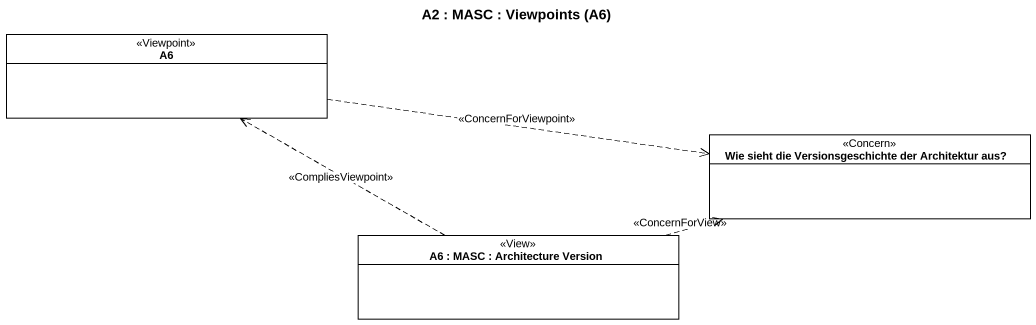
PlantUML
@startuml
title A2 : MASC : Viewpoints (A6)
hide circle
hide empty members
class A6 <<Viewpoint>>
class "Wie sieht die Versionsgeschichte der Architektur aus?" as Wie_sieht_die <<Concern>>
class "A6 : MASC : Architecture Version" as A6_MASC_Architecture_Version <<View>>
A6 .right.> Wie_sieht_die : <<ConcernForViewpoint>>
A6_MASC_Architecture_Version .left.> A6 : <<CompliesViewpoint>>
A6_MASC_Architecture_Version .right.> Wie_sieht_die : <<ConcernForView>>
@enduml
